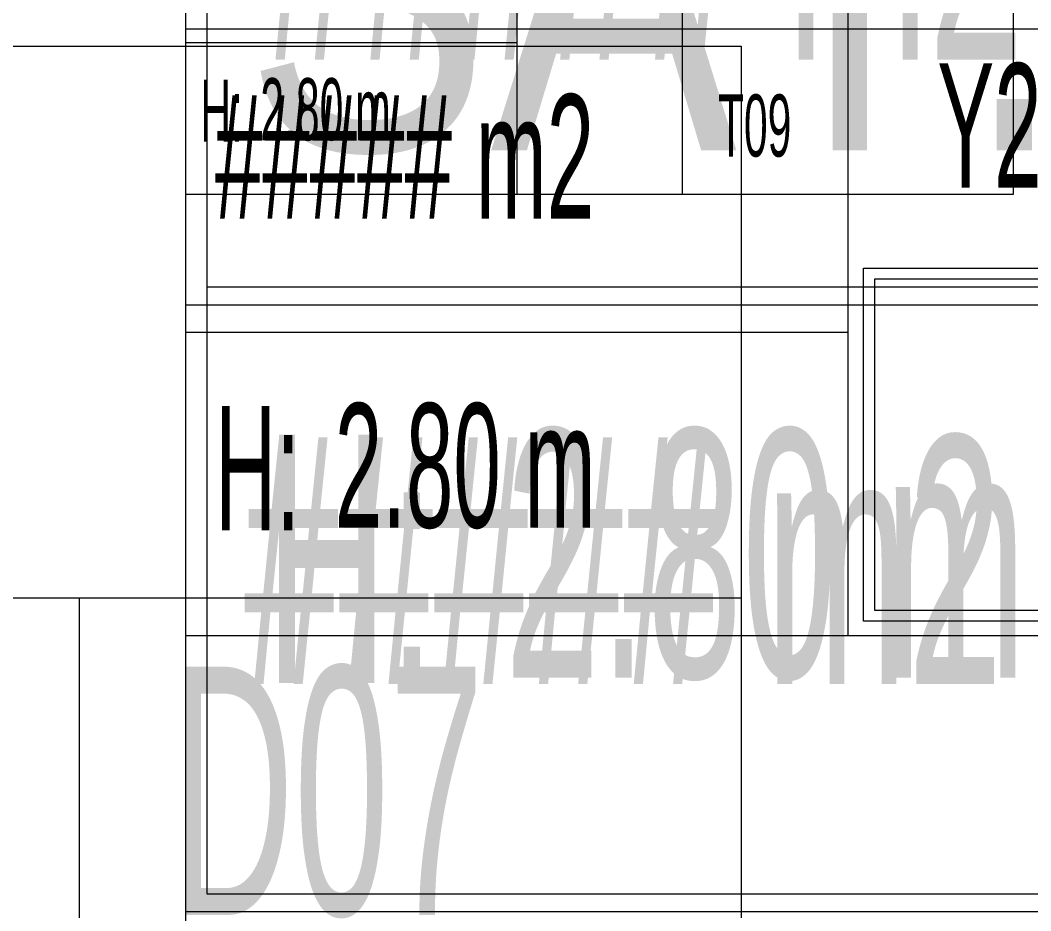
# Model space of a CAD drawing. Extents: x -9058 to 11890, y 0 to 4205.
# Drawn here: x 3710.2 to 3893.4, y 2861.4 to 3022.8 of the extents above; entities that cross this region are included whole.
import ezdxf
from ezdxf.enums import TextEntityAlignment as Align

# ---------------------------------------------------------------- set-up
doc = ezdxf.new("R2010")
doc.units = 0
doc.header["$MEASUREMENT"] = 0
doc.layers.get('0').update_dxf_attribs({"color": 9, "lineweight": 9})
for name, color, linetype, lineweight in [('40A', 9, 'Continuous', 9), ('M-TEFRIS2-015', 129, 'Continuous', 9), ('M-TEFRIS2-015 @ 10 (1)', 129, 'Continuous', 9), ('M-TEFRIS2-015 @ 10 (2)', 129, 'Continuous', 9), ('M-TEFRIS2-015 @ 20', 129, 'Continuous', 9), ('M-TEFRIS2-015 @ 5 (1)', 129, 'Continuous', 9), ('M-TEFRIS2-015 @ 5 (2)', 129, 'Continuous', 9)]:
    doc.layers.add(name, color=color, linetype=linetype, lineweight=lineweight)
doc.styles.add('Arial', font='arial.ttf', dxfattribs={"height": 2.5})
doc.styles.add('MuuM_TEXT-STANDART', font='ARIALN.TTF')

# ---------------------------------------------------------------- blocks, each defined once
blk = doc.blocks.new('0a_roomno2')
blk.add_lwpolyline([(30, -16), (0, -16), (0, 0), (30, 0)], close=True)
for points in [[(0, 0), (30, 0)], [(0, -5), (30, -5)], [(12, -5), (12, -16)], [(18, -5), (18, -16)], [(24, -5), (24, -16)], [(12, -10.5), (0, -10.5)]]:
    blk.add_lwpolyline(points)
at = {"layer": '40A'}
blk.add_lwpolyline([(0, 0), (30, 0)], dxfattribs=at)
at = {"style": 'MuuM_TEXT-STANDART', "width": 0.6}
blk.add_text('H:', height=2.25, dxfattribs=at).set_placement((0.525, -12.9619), align=Align.MIDDLE_LEFT)
at = {"style": 'Arial'}
blk.add_attdef('ODANO', (0, 1.505), '', height=3, dxfattribs=at)
blk.add_attdef('MEKANADI', text='', height=3, dxfattribs=at).set_placement((0.525, -4.75), align=Align.BOTTOM_LEFT)
at = {"style": 'MuuM_TEXT-STANDART', "width": 0.6}
for tag, p in [('YER01', (15, -7)), ('TAVAN01', (20.625, -7)), ('DUVAR01', (26.25, -7)), ('YER02', (15, -10.375)), ('TAVAN02', (20.625, -10.375)), ('DUVAR02', (26.25, -10.375)), ('YER03', (15, -13.75)), ('TAVAN03', (20.625, -13.75)), ('DUVAR03', (26.25, -13.75))]:
    blk.add_attdef(tag, text='', height=2.25, dxfattribs=at).set_placement(p, align=Align.MIDDLE_CENTER)
at = {"style": 'MuuM_TEXT-STANDART'}
blk.add_attdef('M2', text='', height=2.25, dxfattribs=at).set_placement((1.3231, -7.8046), align=Align.MIDDLE_LEFT)
at = {"style": 'MuuM_TEXT-STANDART', "width": 0.6}
blk.add_attdef('TEMIZTAVANYUKSEKLIGI', text='', height=2.25, dxfattribs=at).set_placement((2.7, -13.1619), align=Align.MIDDLE_LEFT)
blk = doc.blocks.new('*U653')
at = {"layer": 'M-TEFRIS2-015 @ 20'}
ref = blk.add_blockref('0a_roomno2', (3240.86, 3018.12), dxfattribs=dict(at, xscale=20, yscale=20, zscale=20))
ref.add_attrib('DUVAR01', 'D07', dxfattribs={"layer": '0', "height": 45, "style": 'MuuM_TEXT-STANDART', "width": 0.6}).set_placement((3765.86, 2883.12), align=Align.MIDDLE_CENTER)
blk = doc.blocks.new('*U684')
at = {"layer": 'M-TEFRIS2-015 @ 20'}
ref = blk.add_blockref('0a_roomno2', (3744.05, 3184.38), dxfattribs=dict(at, xscale=20, yscale=20, zscale=20))
ref.add_attrib('M2', '##### m2', dxfattribs={"layer": '0', "height": 45, "style": 'MuuM_TEXT-STANDART', "width": 0.6}).set_placement((3754.55, 3038.13), align=Align.MIDDLE_LEFT)
ref.add_attrib('TEMIZTAVANYUKSEKLIGI', '2.80 m', dxfattribs={"layer": '0', "height": 45, "style": 'MuuM_TEXT-STANDART', "width": 0.6}).set_placement((3798.05, 2926.14), align=Align.MIDDLE_LEFT)
blk = doc.blocks.new('*U685')
at = {"layer": 'M-TEFRIS2-015 @ 10 (1)'}
ref = blk.add_blockref('0a_roomno2', (3740.2, 3071.21), dxfattribs=dict(at, xscale=10, yscale=10, zscale=10))
ref.add_attrib('M2', '##### m2', dxfattribs={"layer": '0', "height": 22.5, "style": 'MuuM_TEXT-STANDART', "width": 0.6}).set_placement((3745.45, 2998.08), align=Align.MIDDLE_LEFT)
ref.add_attrib('TEMIZTAVANYUKSEKLIGI', '2.80 m', dxfattribs={"layer": '0', "height": 22.5, "style": 'MuuM_TEXT-STANDART', "width": 0.6}).set_placement((3767.2, 2942.09), align=Align.MIDDLE_LEFT)
ref.add_attrib('YER01', 'Y25', dxfattribs={"layer": '0', "height": 22.5, "style": 'MuuM_TEXT-STANDART', "width": 0.6}).set_placement((3890.2, 3003.71), align=Align.MIDDLE_CENTER)
at = {"layer": 'M-TEFRIS2-015 @ 10 (2)'}
ref = blk.add_blockref('0a_roomno2', (3740.2, 3071.21), dxfattribs=dict(at, xscale=10, yscale=10, zscale=10))
ref.add_attrib('M2', '##### m2', dxfattribs={"layer": '0', "height": 22.5, "style": 'MuuM_TEXT-STANDART', "width": 0.6}).set_placement((3745.45, 2998.08), align=Align.MIDDLE_LEFT)
ref.add_attrib('TEMIZTAVANYUKSEKLIGI', '2.80 m', dxfattribs={"layer": '0', "height": 22.5, "style": 'MuuM_TEXT-STANDART', "width": 0.6}).set_placement((3767.2, 2942.09), align=Align.MIDDLE_LEFT)
ref.add_attrib('YER01', 'Y25', dxfattribs={"layer": '0', "height": 22.5, "style": 'MuuM_TEXT-STANDART', "width": 0.6}).set_placement((3890.2, 3003.71), align=Align.MIDDLE_CENTER)
at = {"layer": 'M-TEFRIS2-015 @ 20'}
ref = blk.add_blockref('0a_roomno2', (3740.2, 3071.21), dxfattribs=dict(at, xscale=20, yscale=20, zscale=20))
ref.add_attrib('MEKANADI', 'SAT.DAN.ODASI', dxfattribs={"layer": '0', "height": 60, "style": 'Arial', "width": 0.8}).set_placement((3750.7, 2981.21), align=Align.BOTTOM_LEFT)
ref.add_attrib('M2', '##### m2', dxfattribs={"layer": '0', "height": 45, "style": 'MuuM_TEXT-STANDART', "width": 0.6}).set_placement((3750.7, 2924.96), align=Align.MIDDLE_LEFT)
at = {"layer": 'M-TEFRIS2-015 @ 5 (1)'}
ref = blk.add_blockref('0a_roomno2', (3740.2, 3071.21), dxfattribs=dict(at, xscale=5, yscale=5, zscale=5))
ref.add_attrib('ODANO', ' PRS-ZK-03', (3740.2, 3079.98), dxfattribs={"layer": '0', "height": 15, "style": 'Arial'})
ref.add_attrib('MEKANADI', 'SAT.DAN.ODASI', dxfattribs={"layer": '0', "height": 15, "style": 'Arial', "width": 0.8}).set_placement((3742.82, 3048.71), align=Align.BOTTOM_LEFT)
ref.add_attrib('M2', '##### m2', dxfattribs={"layer": '0', "height": 11.25, "style": 'MuuM_TEXT-STANDART', "width": 0.6}).set_placement((3742.82, 3034.64), align=Align.MIDDLE_LEFT)
ref.add_attrib('TEMIZTAVANYUKSEKLIGI', '2.80 m', dxfattribs={"layer": '0', "height": 11.25, "style": 'MuuM_TEXT-STANDART', "width": 0.6}).set_placement((3753.7, 3006.65), align=Align.MIDDLE_LEFT)
ref.add_attrib('YER01', 'Y25', dxfattribs={"layer": '0', "height": 11.25, "style": 'MuuM_TEXT-STANDART', "width": 0.6}).set_placement((3815.2, 3037.46), align=Align.MIDDLE_CENTER)
ref.add_attrib('TAVAN01', 'T05', dxfattribs={"layer": '0', "height": 11.25, "style": 'MuuM_TEXT-STANDART', "width": 0.6}).set_placement((3843.32, 3037.46), align=Align.MIDDLE_CENTER)
ref.add_attrib('DUVAR01', 'D07', dxfattribs={"layer": '0', "height": 11.25, "style": 'MuuM_TEXT-STANDART', "width": 0.6}).set_placement((3871.45, 3037.46), align=Align.MIDDLE_CENTER)
ref.add_attrib('TAVAN03', 'T09', dxfattribs={"layer": '0', "height": 11.25, "style": 'MuuM_TEXT-STANDART', "width": 0.6}).set_placement((3843.32, 3003.71), align=Align.MIDDLE_CENTER)
at = {"layer": 'M-TEFRIS2-015 @ 5 (2)'}
ref = blk.add_blockref('0a_roomno2', (3740.2, 3071.21), dxfattribs=dict(at, xscale=5, yscale=5, zscale=5))
ref.add_attrib('ODANO', ' PRS-ZK-03', (3740.2, 3079.98), dxfattribs={"layer": '0', "height": 15, "style": 'Arial'})
ref.add_attrib('MEKANADI', 'SAT.DAN.ODASI', dxfattribs={"layer": '0', "height": 15, "style": 'Arial', "width": 0.8}).set_placement((3742.82, 3048.71), align=Align.BOTTOM_LEFT)
ref.add_attrib('M2', '##### m2', dxfattribs={"layer": '0', "height": 11.25, "style": 'MuuM_TEXT-STANDART', "width": 0.6}).set_placement((3742.82, 3034.64), align=Align.MIDDLE_LEFT)
ref.add_attrib('TEMIZTAVANYUKSEKLIGI', '2.80 m', dxfattribs={"layer": '0', "height": 11.25, "style": 'MuuM_TEXT-STANDART', "width": 0.6}).set_placement((3753.7, 3006.65), align=Align.MIDDLE_LEFT)
ref.add_attrib('YER01', 'Y25', dxfattribs={"layer": '0', "height": 11.25, "style": 'MuuM_TEXT-STANDART', "width": 0.6}).set_placement((3815.2, 3037.46), align=Align.MIDDLE_CENTER)
ref.add_attrib('TAVAN01', 'T05', dxfattribs={"layer": '0', "height": 11.25, "style": 'MuuM_TEXT-STANDART', "width": 0.6}).set_placement((3843.32, 3037.46), align=Align.MIDDLE_CENTER)
ref.add_attrib('DUVAR01', 'D07', dxfattribs={"layer": '0', "height": 11.25, "style": 'MuuM_TEXT-STANDART', "width": 0.6}).set_placement((3871.45, 3037.46), align=Align.MIDDLE_CENTER)
ref.add_attrib('TAVAN03', 'T09', dxfattribs={"layer": '0', "height": 11.25, "style": 'MuuM_TEXT-STANDART', "width": 0.6}).set_placement((3843.32, 3003.71), align=Align.MIDDLE_CENTER)

msp = doc.modelspace()

# ---------------------------------------------------------------- linework, layer by layer
at = {"layer": 'M-TEFRIS2-015'}
msp.add_lwpolyline([(3903.06, 2913.87), (3863.06, 2913.87), (3863.06, 2977.87), (3903.06, 2977.87)], dxfattribs=at)
msp.add_lwpolyline([(3865.06, 2915.87), (3925.06, 2915.87), (3925.06, 2975.87), (3865.06, 2975.87)], close=True, dxfattribs=at)

# ---------------------------------------------------------------- block references
at = {"layer": 'M-TEFRIS2-015', "color": 6}
for name in ['*U684', '*U685', '*U653']:
    msp.add_blockref(name, (0, 0), dxfattribs=at)

doc.saveas('drawing.dxf')
